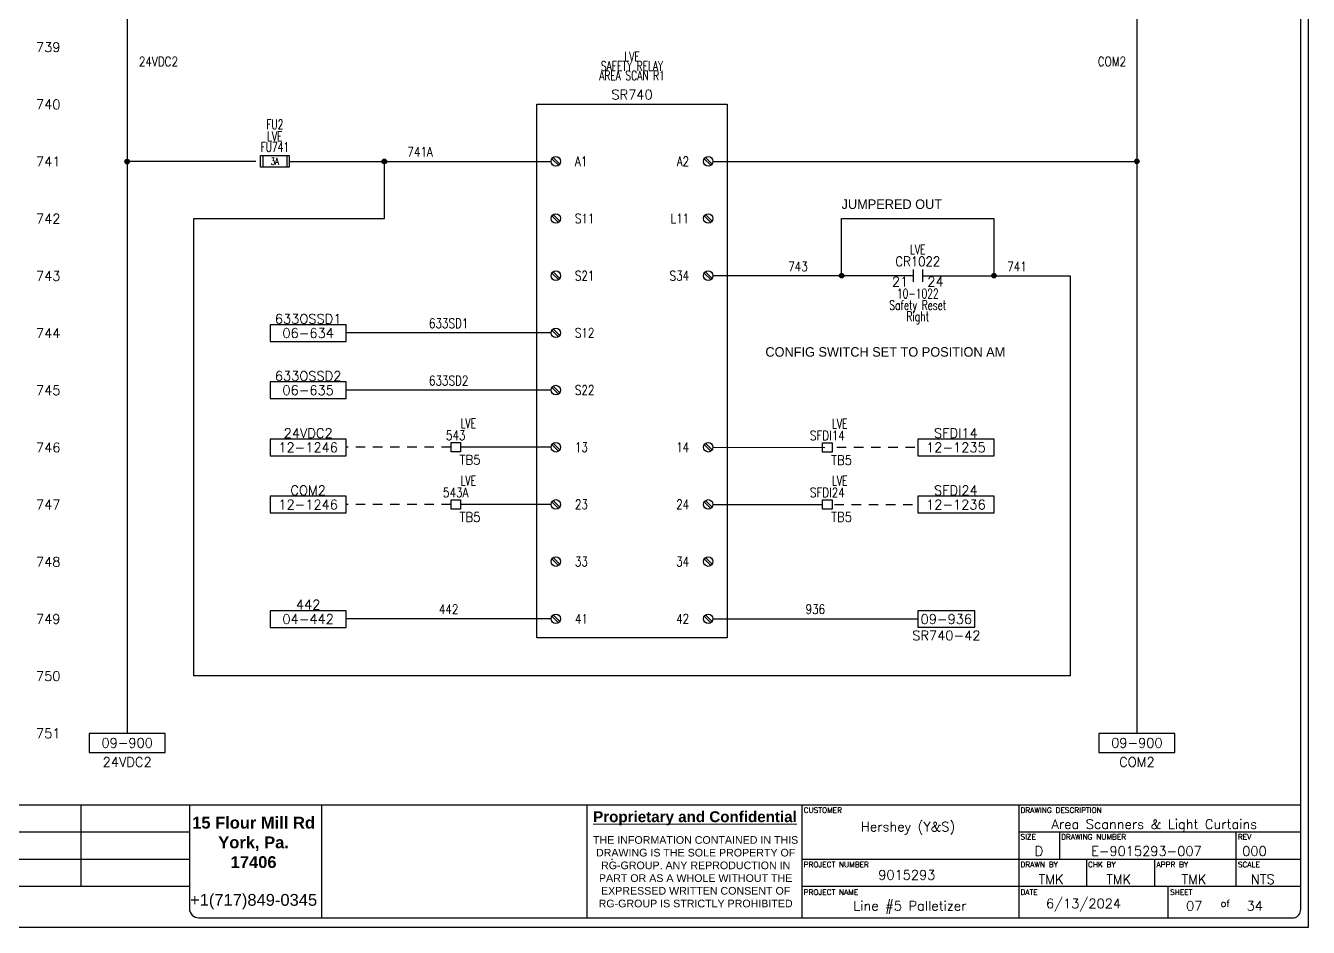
# Model space of a CAD drawing. Header units: inches. Extents: x 0 to 34.2, y 0 to 22.
# Drawn here: x 17.42 to 34.25, y -0.04 to 11.78 of the extents above; entities that cross this region are included whole.
import ezdxf
from ezdxf.enums import TextEntityAlignment as Align

# ---------------------------------------------------------------- set-up
doc = ezdxf.new("R2010")
doc.units = ezdxf.units.IN
doc.header["$MEASUREMENT"] = 0
doc.linetypes.add('HIDDEN2', pattern=[0.1875, 0.125, -0.0625])
for name, color, linetype in [('BLU_12AWG', 5, 'Continuous'), ('BLU_18AWG', 5, 'Continuous'), ('BLU_WHT_12AWG', 4, 'Continuous'), ('DESC', 150, 'Continuous'), ('DESCCHILD', 20, 'Continuous'), ('LOC', 8, 'Continuous'), ('MISC', 7, 'Continuous'), ('PSYMS', 7, 'Continuous'), ('SYMS', 7, 'Continuous'), ('TAGS', 1, 'Continuous'), ('TB_LABELS', 1, 'Continuous'), ('TERMS', 3, 'Continuous'), ('WIRENO', 3, 'Continuous'), ('WIREREF', 50, 'Continuous'), ('WIRES', 7, 'Continuous'), ('XREF', 7, 'Continuous'), ('XREFCHILD', 90, 'Continuous')]:
    doc.layers.add(name, color=color, linetype=linetype)
doc.styles.add('Annotative', font='arial.ttf')
doc.styles.add('Fields', font='simplex.shx', dxfattribs={"height": 0.185})
doc.styles.add('HAND', font='HAND.shx')
doc.styles.get("Standard").update_dxf_attribs({"font": 'arial.ttf'})
doc.styles.add('WD', font='romans.shx', dxfattribs={"height": 0.185})

# ---------------------------------------------------------------- blocks, each defined once
blk = doc.blocks.new('RG_Master_Ver_4_2_2')
at = {"color": 3}
for p, q in [((34.15, 0.194), (34.15, 21.734)), ((10.12, 1.563), (34.15, 1.563)), ((18.143, 1.563), (18.143, 0.496)), ((19.566, 1.563), (19.566, 0.203)), ((21.3, 1.563), (21.3, 0.072)), ((24.781, 1.562), (24.781, 0.072)), ((27.605, 1.563), (27.605, 0.072)), ((30.451, 1.563), (30.451, 0.072)), ((9.998, 1.207), (19.566, 1.207)), ((30.451, 1.207), (34.15, 1.207)), ((30.984, 1.207), (30.984, 0.852)), ((33.297, 1.207), (33.297, 0.852)), ((9.998, 0.852), (19.566, 0.852)), ((25.107, 0.852), (25.117, 0.852)), ((27.605, 0.852), (34.15, 0.852)), ((27.959, 0.852), (27.961, 0.852)), ((31.34, 0.852), (31.34, 0.496)), ((32.229, 0.852), (32.229, 0.496)), ((33.297, 0.852), (33.297, 0.496)), ((9.998, 0.496), (19.566, 0.496)), ((27.605, 0.496), (34.15, 0.496)), ((32.407, 0.496), (32.407, 0.085)), ((19.689, 0.081), (34.062, 0.081))]:
    blk.add_line(p, q, dxfattribs=at)
blk.add_lwpolyline([(0, -0.044), (34.25, -0.044), (34.25, 21.956), (0, 21.956)], close=True, dxfattribs=at)
for centre, radius, start, end in [((19.689, 0.203), 0.122, 180, 270), ((34.035, 0.192), 0.115, 283.6956, 0.7965)]:
    blk.add_arc(centre, radius, start, end, dxfattribs=at)
at = {"color": 3, "insert": (20.409, 1.406), "char_height": 0.14228, "attachment_point": 2}
blk.add_mtext_dynamic_manual_height_columns('{\\fArial|b1|i0|c0|p34;\\H1.08937x;15 Flour Mill Rd\\PYork, Pa. \\P17406}\\P\\P{\\H1.08937x;+1(717)849-0345}', width=1.73509, gutter_width=0.69, heights=[0], dxfattribs=at)
at = {"color": 3, "linetype": 'Continuous', "lineweight": 20, "insert": (26.201, 1.478), "char_height": 0.14228, "width": 2.80179, "attachment_point": 2, "style": 'Annotative'}
blk.add_mtext('{\\fArial|b1|i0|c0|p34;\\LProprietary and Confidential}', dxfattribs=at)
at = {"color": 3, "insert": (26.21, 1.152), "char_height": 0.1, "width": 2.78538, "attachment_point": 2, "style": 'Annotative'}
blk.add_mtext('THE INFORMATION CONTAINED IN THIS DRAWING IS THE SOLE PROPERTY OF RG-GROUP. ANY REPRODUCTION IN PART OR AS A WHOLE WITHOUT THE EXPRESSED WRITTEN CONSENT OF RG-GROUP IS STRICTLY PROHIBITED', dxfattribs=at)
at = {"insert": (30.807, 0.331), "char_height": 0.125, "attachment_point": 1, "style": 'Fields'}
blk.add_mtext('6/13/2024', dxfattribs=at)
at = {"style": 'Fields'}
for tag, p in [('DESCRIPTION_3', (13.116, 1.307)), ('DRN_3', (15.472, 1.307)), ('CHK_3', (16.529, 1.307)), ('APP_3', (17.552, 1.307)), ('DATE_3', (18.829, 1.307)), ('DRAWING_DESC', (32.229, 1.246)), ('CUSTOMER', (28.997, 1.214)), ('DESCRIPTION_2', (13.116, 0.951)), ('DRN_2', (15.472, 0.951)), ('CHK_2', (16.529, 0.951)), ('APP_2', (17.552, 0.951)), ('DATE_2', (18.829, 0.951)), ('SIZE', (30.715, 0.894)), ('DRAWING_#', (32.125, 0.894)), ('REV', (33.543, 0.894)), ('DESCRIPTION_1', (13.116, 0.596)), ('DRN_1', (15.472, 0.596)), ('CHK_1', (16.529, 0.596)), ('APP_1', (17.552, 0.596)), ('DATE_1', (18.829, 0.596)), ('PROJECT_#', (28.981, 0.581)), ('DRN_BY', (30.875, 0.524)), ('CHK_BY', (31.762, 0.524)), ('APP_BY', (32.75, 0.524)), ('SCALE', (33.652, 0.524)), ('PROJECT_NAME', (29.021, 0.176)), ('SHEETNUM', (32.753, 0.176)), ('TTL_SHTS', (33.547, 0.176))]:
    blk.add_attdef(tag, text='', height=0.125, dxfattribs=at).set_placement(p, align=Align.CENTER)
at = {"style": 'Fields', "flags": 9}
blk.add_attdef('WD_TB', (9.953, 0.194), '', height=0.0638, dxfattribs=at)
at = {"layer": 'TB_LABELS', "style": 'WD'}
for s, height, p in [('CUSTOMER', 0.0711, (27.627, 1.528)), ('DRAWING DESCRIPTION', 0.07114, (30.472, 1.528)), ('SIZE', 0.0711, (30.472, 1.179)), ('DRAWING NUMBER', 0.07114, (31.006, 1.179)), ('REV', 0.0711, (33.325, 1.179)), ('PROJECT NUMBER', 0.07114, (27.627, 0.816)), ('DRAWN BY', 0.0711, (30.472, 0.816)), ('CHK BY', 0.0711, (31.359, 0.816)), ('APPR BY', 0.0711, (32.258, 0.816)), ('SCALE', 0.0711, (33.325, 0.816)), ('PROJECT NAME', 0.07114, (27.627, 0.453)), ('DATE', 0.0711, (30.472, 0.453)), ('SHEET', 0.0711, (32.436, 0.453)), ('of', 0.0925, (33.098, 0.318))]:
    blk.add_text(s, height=height, dxfattribs=at).set_placement(p, align=Align.TOP_LEFT)
blk = doc.blocks.new('HDV1_002')
for p, q in [((0, 0), (2.5, 0)), ((0, -7), (0, 0)), ((2.5, 0), (2.5, -7)), ((0.198, -0.715), (0.285, -0.802)), ((0.215, -0.698), (0.302, -0.785)), ((2.198, -0.715), (2.285, -0.802)), ((2.215, -0.698), (2.302, -0.785)), ((0.198, -1.465), (0.285, -1.552)), ((0.215, -1.448), (0.302, -1.535)), ((2.198, -1.465), (2.285, -1.552)), ((2.215, -1.448), (2.302, -1.535)), ((0.198, -2.215), (0.285, -2.302)), ((0.215, -2.198), (0.302, -2.285)), ((2.198, -2.215), (2.285, -2.302)), ((2.215, -2.198), (2.302, -2.285)), ((0.198, -2.965), (0.285, -3.052)), ((0.215, -2.948), (0.302, -3.035)), ((0.215, -3.698), (0.302, -3.785)), ((0.198, -3.715), (0.285, -3.802)), ((0.198, -4.465), (0.285, -4.552)), ((0.215, -4.448), (0.302, -4.535)), ((2.198, -4.465), (2.285, -4.552)), ((2.215, -4.448), (2.302, -4.535)), ((0.198, -5.215), (0.285, -5.302)), ((0.215, -5.198), (0.302, -5.285)), ((2.198, -5.215), (2.285, -5.302)), ((2.215, -5.198), (2.302, -5.285)), ((0.198, -5.965), (0.285, -6.052)), ((0.215, -5.948), (0.302, -6.035)), ((2.198, -5.965), (2.285, -6.052)), ((2.215, -5.948), (2.302, -6.035)), ((0.198, -6.715), (0.285, -6.802)), ((0.215, -6.698), (0.302, -6.785)), ((2.198, -6.715), (2.285, -6.802)), ((2.215, -6.698), (2.302, -6.785)), ((2.5, -7), (0, -7))]:
    blk.add_line(p, q)
for centre in [(0.25, -0.75), (2.25, -0.75), (0.25, -1.5), (2.25, -1.5), (0.25, -2.25), (2.25, -2.25), (0.25, -3), (0.25, -3.75), (0.25, -4.5), (2.25, -4.5), (0.25, -5.25), (2.25, -5.25), (0.25, -6), (2.25, -6), (0.25, -6.75), (2.25, -6.75)]:
    blk.add_circle(centre, 0.0625)
at = {"style": 'WD', "width": 0.7}
for tag, p in [('INST', (1.25, 0.75)), ('LOC', (1.25, 0.625)), ('DESC1', (1.25, 0.5)), ('DESC2', (1.25, 0.375)), ('DESC3', (1.25, 0.25))]:
    blk.add_attdef(tag, text='', height=0.125, dxfattribs=at).set_placement(p, align=Align.MIDDLE_CENTER)
at = {"style": 'WD'}
blk.add_attdef('TAG1', text='', height=0.125, dxfattribs=at).set_placement((1.25, 0.125), align=Align.MIDDLE_CENTER)
at = {"style": 'WD', "flags": 9}
for tag, p in [('MFG', (1.25, -0.125)), ('ASSYCODE', (1.25, -0.375)), ('CAT', (1.25, -0.25)), ('FAMILY', (1.25, -0.5))]:
    blk.add_attdef(tag, text='', height=0.125, dxfattribs=at).set_placement(p, align=Align.MIDDLE_CENTER)
at = {"style": 'WD', "flags": 1}
for tag, p in [('X4TERM01', (0.188, -0.75)), ('X1TERM10', (2.312, -0.75)), ('X4TERM02', (0.188, -1.5)), ('X1TERM11', (2.312, -1.5)), ('X4TERM03', (0.188, -2.25)), ('X1TERM12', (2.312, -2.25)), ('X4TERM04', (0.188, -3)), ('X4TERM05', (0.188, -3.75)), ('X4TERM06', (0.188, -4.5)), ('X1TERM13', (2.312, -4.5)), ('X4TERM07', (0.188, -5.25)), ('X1TERM14', (2.312, -5.25)), ('X4TERM08', (0.188, -6)), ('X1TERM15', (2.312, -6)), ('X4TERM09', (0.188, -6.75)), ('X1TERM16', (2.312, -6.75))]:
    blk.add_attdef(tag, p, '', height=0.005, dxfattribs=at)
at = {"style": 'WD', "width": 0.8}
for tag, p in [('TERM01', (0.5, -0.75)), ('TERM02', (0.5, -1.5)), ('TERM03', (0.5, -2.25)), ('TERM04', (0.5, -3)), ('TERM05', (0.5, -3.75)), ('TERM06', (0.5, -4.5)), ('TERM07', (0.5, -5.25)), ('TERM08', (0.5, -6)), ('TERM09', (0.5, -6.75))]:
    blk.add_attdef(tag, text='', height=0.125, dxfattribs=at).set_placement(p, align=Align.MIDDLE_LEFT)
for tag, p in [('TERM10', (2, -0.75)), ('TERM11', (2, -1.5)), ('TERM12', (2, -2.25)), ('TERM13', (2, -4.5)), ('TERM14', (2, -5.25)), ('TERM15', (2, -6)), ('TERM16', (2, -6.75))]:
    blk.add_attdef(tag, text='', height=0.125, dxfattribs=at).set_placement(p, align=Align.MIDDLE_RIGHT)
blk = doc.blocks.new('Hcr21')
at = {"linetype": 'Continuous'}
for p, q in [((-0.062, 0.08), (-0.062, -0.08)), ((0.062, 0.08), (0.062, -0.08))]:
    blk.add_line(p, q, dxfattribs=at)
at = {"style": 'WD'}
for tag, width, p in [('INST', 0.7, (0, 0.451)), ('LOC', 0.7, (0, 0.281)), ('TAG2', 0.9, (0, 0.125)), ('DESC1', 0.7, (0, -0.449)), ('XREF', 0.7, (0, -0.297)), ('DESC2', 0.7, (0, -0.597)), ('DESC3', 0.7, (0, -0.744))]:
    blk.add_attdef(tag, text='', height=0.125, dxfattribs=dict(at, width=width)).set_placement(p, align=Align.CENTER)
for tag, p, height, flags in [('X4TERM01', (-0.062, 0), 0.0125, 1), ('X1TERM02', (0.062, 0), 0.0125, 1), ('FAMILY', (0.097, 0.053), 0.01, 9), ('CONTACT', (0.097, 0.036), 0.01, 1)]:
    blk.add_attdef(tag, p, '', height=height, dxfattribs=dict(at, flags=flags))
for tag, p in [('X2LINK', (0, 0.125)), ('X8LINK', (0, -0.125))]:
    blk.add_attdef(tag, p, '', height=0.01, dxfattribs=at)
at = {"linetype": 'Continuous', "style": 'WD', "flags": 8}
blk.add_attdef('TERM01', text='', height=0.125, dxfattribs=at).set_placement((-0.125, -0.016), align=Align.TOP_RIGHT)
blk.add_attdef('TERM02', text='', height=0.125, dxfattribs=at).set_placement((0.125, -0.016), align=Align.TOP_LEFT)
blk = doc.blocks.new('WDDOT')
for radius in [0.03, 0.0187, 0.00929]:
    blk.add_circle((0, 0), radius)
blk = doc.blocks.new('HA2S1_REF_1')
for p, q in [((0, 0.25), (0, 0)), ((1, 0.25), (0, 0.25)), ((1, 0), (1, 0.25)), ((0, 0), (1, 0))]:
    blk.add_line(p, q)
at = {"style": 'WD', "flags": 1}
blk.add_attdef('SIGCODE', text='', height=0.125, dxfattribs=at).set_placement((0.5, 0.3125), align=Align.CENTER)
at = {"style": 'WD'}
for tag, p in [('XREF', (0.5, 0.0625)), ('DESC1', (0.5, -0.1875))]:
    blk.add_attdef(tag, text='', height=0.125, dxfattribs=at).set_placement(p, align=Align.CENTER)
blk = doc.blocks.new('HA2D1_REF1')
for p, q in [((-0.0625, 0.109375), (-0.0625, -0.109375)), ((0.9375, 0.109375), (-0.0625, 0.109375)), ((0.9375, -0.109375), (0.9375, 0.109375)), ((-0.0625, -0.109375), (0.9375, -0.109375))]:
    blk.add_line(p, q)
at = {"style": 'WD', "flags": 1}
blk.add_attdef('SIGCODE', (0, 0.3125), '', height=0.125, dxfattribs=at)
at = {"style": 'WD'}
for tag, p in [('DESC1', (0.4375, 0.125)), ('XREF', (0.4375, -0.0625))]:
    blk.add_attdef(tag, text='', height=0.125, dxfattribs=at).set_placement(p, align=Align.CENTER)
blk = doc.blocks.new('HA2S1_REF1')
for p, q in [((0, 0.109), (0, -0.109)), ((0.75, 0.109), (0, 0.109)), ((0.75, -0.109), (0.75, 0.109)), ((0, -0.109), (0.75, -0.109))]:
    blk.add_line(p, q)
at = {"style": 'WD', "flags": 1}
blk.add_attdef('SIGCODE', (0.062, 0.158), '', height=0.125, dxfattribs=at)
at = {"style": 'WD'}
for tag, p in [('XREF', (0.375, -0.063)), ('DESC1', (0.375, -0.278))]:
    blk.add_attdef(tag, text='', height=0.125, dxfattribs=at).set_placement(p, align=Align.CENTER)
blk = doc.blocks.new('HFU1')
for p, q in [((-0.188, -0.078), (-0.188, 0.078)), ((-0.188, 0.078), (0.188, 0.078)), ((-0.156, 0.078), (-0.156, -0.078)), ((0.156, 0.078), (0.156, -0.078)), ((0.188, 0.078), (0.188, -0.078)), ((0.188, -0.078), (-0.188, -0.078))]:
    blk.add_line(p, q)
at = {"style": 'WD', "width": 0.7}
for tag, p in [('INST', (0, 0.422)), ('LOC', (0, 0.266)), ('TAG1', (0, 0.125))]:
    blk.add_attdef(tag, text='', height=0.125, dxfattribs=at).set_placement(p, align=Align.CENTER)
at = {"linetype": 'Continuous', "style": 'WD', "flags": 9}
for tag, p in [('ASSYCODE', (0.157, 0.251)), ('MFG', (0.156, 0.083)), ('CAT', (0.156, 0.102))]:
    blk.add_attdef(tag, text='', height=0.01, dxfattribs=at).set_placement(p, align=Align.CENTER)
at = {"style": 'WD'}
for tag, p, height, flags in [('X4TERM01', (-0.188, 0), 0.0109, 1), ('FAMILY', (0.129, 0.108), 0.01, 9), ('X1TERM02', (0.188, 0), 0.0109, 1)]:
    blk.add_attdef(tag, p, '', height=height, dxfattribs=dict(at, flags=flags))
at = {"style": 'WD', "width": 0.7}
blk.add_attdef('RATING1', text='', height=0.0938, dxfattribs=at).set_placement((0, 0), align=Align.MIDDLE_CENTER)
at = {"style": 'WD'}
for tag, p in [('X2LINK', (0, 0.109)), ('X8LINK', (0, -0.109))]:
    blk.add_attdef(tag, p, '', height=0.01, dxfattribs=at)
at = {"linetype": 'Continuous', "style": 'WD', "width": 0.7, "flags": 8}
blk.add_attdef('TERM01', text='', height=0.1, dxfattribs=at).set_placement((-0.25, -0.016), align=Align.TOP_RIGHT)
blk.add_attdef('TERM02', text='', height=0.1, dxfattribs=at).set_placement((0.25, -0.016), align=Align.TOP_LEFT)
at = {"style": 'WD', "width": 0.7}
for tag, p in [('DESC1', (0.047, -0.234)), ('DESC2', (0.047, -0.391)), ('DESC3', (0.047, -0.547))]:
    blk.add_attdef(tag, text='', height=0.125, dxfattribs=at).set_placement(p, align=Align.MIDDLE_LEFT)
blk = doc.blocks.new('WD_WNH')
at = {"linetype": 'Continuous', "style": 'WD', "width": 0.8}
blk.add_attdef('WIRENO', text='', height=0.125, dxfattribs=at).set_placement((0, 0.062), align=Align.CENTER)
at = {"style": 'WD', "flags": 1}
for tag, p in [('W01USER', (0, 0.078)), ('W02USER', (0, 0.07)), ('W03USER', (0, 0.062)), ('W04USER', (0, 0.055)), ('W05USER', (0, 0.047)), ('W06USER', (0, 0.039)), ('W07USER', (0, 0.031)), ('W08USER', (0, 0.023)), ('W09USER', (0, 0.016)), ('W10USER', (0, 0.008))]:
    blk.add_attdef(tag, text='', height=0.005, dxfattribs=at).set_placement(p, align=Align.CENTER)
blk = doc.blocks.new('WD_WNV')
at = {"linetype": 'Continuous', "style": 'WD', "width": 0.8}
blk.add_attdef('WIRENO', text='', height=0.125, dxfattribs=at).set_placement((-0.05, 0), align=Align.MIDDLE_RIGHT)
at = {"style": 'WD', "flags": 1}
for tag, p in [('W01USER', (-0.062, 0.094)), ('W02USER', (-0.062, 0.086)), ('W03USER', (-0.062, 0.078)), ('W04USER', (-0.062, 0.07)), ('W05USER', (-0.062, 0.062)), ('W06USER', (-0.062, 0.055)), ('W07USER', (-0.062, 0.047)), ('W08USER', (-0.062, 0.039)), ('W09USER', (-0.062, 0.031)), ('W10USER', (-0.062, 0.023))]:
    blk.add_attdef(tag, text='', height=0.005, dxfattribs=at).set_placement(p, align=Align.CENTER)
blk = doc.blocks.new('HT0W01')
for p, q in [((-0.062, 0.062), (0.062, 0.062)), ((-0.062, -0.062), (-0.062, 0.062)), ((0.062, 0.062), (0.062, -0.062)), ((0.062, -0.062), (-0.062, -0.062))]:
    blk.add_line(p, q)
at = {"style": 'WD'}
for tag, p, width in [('INST', (0.062, 0.42), 0.7), ('LOC', (0.062, 0.25), 0.7), ('DESC1', (0.05, -0.385), 0.8)]:
    blk.add_attdef(tag, p, '', height=0.125, dxfattribs=dict(at, width=width))
at = {"linetype": 'Continuous', "style": 'WD', "width": 0.8, "flags": 8}
blk.add_attdef('WIRENO', text='', height=0.125, dxfattribs=at).set_placement((0, 0.094), align=Align.CENTER)
at = {"style": 'WD', "flags": 1}
for tag, p, height in [('X4TERM01', (-0.062, 0), 0.0125), ('X4TERMDESC01', (-0.055, -0.023), 0.025), ('X2TERMDESC01', (-0.006, 0.029), 0.025), ('STRIPSEQ', (0, 0), 0.00125), ('X2TERM01', (0, 0.062), 0.0125), ('X1TERMDESC01', (0.039, 0.007), 0.025), ('X1TERM01', (0.062, 0), 0.0125), ('LINKTERM', (0, -0.002), 0.00125), ('X8TERM01', (0, -0.062), 0.0125), ('X8TERMDESC01', (0, -0.054), 0.025)]:
    blk.add_attdef(tag, p, '', height=height, dxfattribs=at)
at = {"linetype": 'Continuous', "style": 'WD'}
for tag, p, height, width, flags in [('TAGSTRIP', (0.05, -0.229), 0.125, 0.9, 8), ('CAT', (0.213, -0.406), 0.109, 0.8, 1), ('DESC2', (0.05, -0.541), 0.125, 0.8, 8), ('DESC3', (0.05, -0.698), 0.125, 0.8, 8)]:
    blk.add_attdef(tag, p, '', height=height, dxfattribs=dict(at, width=width, flags=flags))
at = {"linetype": 'Continuous', "style": 'WD', "width": 0.8, "flags": 1}
blk.add_attdef('MFG', text='', height=0.109, dxfattribs=at).set_placement((0.088, -0.406), align=Align.RIGHT)
at = {"style": 'WD', "width": 0.7, "flags": 1}
blk.add_attdef('ASSYCODE', (0.062, -0.281), '', height=0.01, dxfattribs=at)

msp = doc.modelspace()

# ---------------------------------------------------------------- linework, layer by layer
at = {"layer": 'BLU_12AWG'}
for p, q in [((18.75, 21.125), (18.75, 2.5)), ((20.438, 10), (18.75, 10))]:
    msp.add_line(p, q, dxfattribs=at)
at = {"layer": 'BLU_18AWG'}
for p, q in [((20.875, 10.003), (24.312, 10.003)), ((22.125, 9.253), (22.125, 10.003)), ((19.625, 3.253), (19.625, 9.253)), ((19.625, 9.253), (22.125, 9.253)), ((29.062, 8.503), (26.438, 8.503)), ((29.188, 8.503), (31.125, 8.503)), ((31.125, 8.503), (31.125, 3.253)), ((24.312, 7.753), (21.625, 7.753)), ((24.312, 7.003), (21.625, 7)), ((24.312, 6.253), (23.125, 6.253)), ((26.438, 6.253), (27.906, 6.25)), ((24.312, 5.503), (23.125, 5.503)), ((26.438, 5.503), (27.875, 5.503)), ((24.312, 4.003), (21.625, 4.003)), ((26.438, 4.003), (29.125, 4.003)), ((31.125, 3.253), (19.625, 3.253))]:
    msp.add_line(p, q, dxfattribs=at)
at = {"layer": 'BLU_WHT_12AWG'}
for p, q in [((32, 21.125), (32, 2.5)), ((26.438, 10.003), (32, 10.003))]:
    msp.add_line(p, q, dxfattribs=at)
at = {"layer": 'WIRES'}
for p, q in [((28.125, 8.503), (28.125, 9.253)), ((28.125, 9.253), (30.125, 9.253)), ((30.125, 9.253), (30.125, 8.503))]:
    msp.add_line(p, q, dxfattribs=at)
at = {"layer": 'WIRES', "linetype": 'HIDDEN2'}
for p, q in [((23, 6.253), (21.625, 6.253)), ((28.062, 6.253), (29.125, 6.252)), ((23, 5.503), (21.625, 5.503)), ((28.031, 5.503), (29.125, 5.503))]:
    msp.add_line(p, q, dxfattribs=at)

# ---------------------------------------------------------------- block references
ref = msp.add_blockref('RG_Master_Ver_4_2_2', (0, 0))
ref.add_attrib('CUSTOMER', 'Hershey (Y&S)', dxfattribs={"height": 0.125, "style": 'Fields'}).set_placement((28.997, 1.214), align=Align.CENTER)
ref.add_attrib('DRAWING_DESC', 'Area Scanners & Light Curtains', dxfattribs={"height": 0.125, "style": 'Fields'}).set_placement((32.229, 1.246), align=Align.CENTER)
ref.add_attrib('PROJECT_#', '9015293', dxfattribs={"height": 0.125, "style": 'Fields'}).set_placement((28.981, 0.581), align=Align.CENTER)
ref.add_attrib('PROJECT_NAME', 'Line #5 Palletizer', dxfattribs={"height": 0.125, "style": 'Fields'}).set_placement((29.021, 0.176), align=Align.CENTER)
ref.add_attrib('SIZE', 'D', dxfattribs={"height": 0.125, "style": 'Fields'}).set_placement((30.715, 0.894), align=Align.CENTER)
ref.add_attrib('APP_BY', 'TMK', dxfattribs={"height": 0.125, "style": 'Fields'}).set_placement((32.75, 0.524), align=Align.CENTER)
ref.add_attrib('DRAWING_#', 'E-9015293-007', dxfattribs={"height": 0.125, "style": 'Fields'}).set_placement((32.125, 0.894), align=Align.CENTER)
ref.add_attrib('REV', '000', dxfattribs={"height": 0.125, "style": 'Fields'}).set_placement((33.543, 0.894), align=Align.CENTER)
ref.add_attrib('SCALE', 'NTS', dxfattribs={"height": 0.125, "style": 'Fields'}).set_placement((33.652, 0.524), align=Align.CENTER)
ref.add_attrib('DRN_BY', 'TMK', dxfattribs={"height": 0.125, "style": 'Fields'}).set_placement((30.875, 0.524), align=Align.CENTER)
ref.add_attrib('CHK_BY', 'TMK', dxfattribs={"height": 0.125, "style": 'Fields'}).set_placement((31.762, 0.524), align=Align.CENTER)
ref.add_attrib('SHEETNUM', '07', dxfattribs={"height": 0.125, "style": 'Fields'}).set_placement((32.753, 0.176), align=Align.CENTER)
ref.add_attrib('TTL_SHTS', '34', dxfattribs={"height": 0.125, "style": 'Fields'}).set_placement((33.547, 0.176), align=Align.CENTER)
at = {"layer": 'SYMS'}
ref = msp.add_blockref('HDV1_002', (24.125, 10.753), dxfattribs=at)
ref.add_attrib('TERM16', '42', dxfattribs={"layer": 'TERMS', "height": 0.125, "style": 'WD', "width": 0.8}).set_placement((26.125, 4.003), align=Align.MIDDLE_RIGHT)
ref.add_attrib('TERM15', '34', dxfattribs={"layer": 'TERMS', "height": 0.125, "style": 'WD', "width": 0.8}).set_placement((26.125, 4.753), align=Align.MIDDLE_RIGHT)
ref.add_attrib('TERM14', '24', dxfattribs={"layer": 'TERMS', "height": 0.125, "style": 'WD', "width": 0.8}).set_placement((26.125, 5.503), align=Align.MIDDLE_RIGHT)
ref.add_attrib('TERM13', '14', dxfattribs={"layer": 'TERMS', "height": 0.125, "style": 'WD', "width": 0.8}).set_placement((26.125, 6.253), align=Align.MIDDLE_RIGHT)
ref.add_attrib('TERM12', 'S34', dxfattribs={"layer": 'TERMS', "height": 0.125, "style": 'WD', "width": 0.8}).set_placement((26.125, 8.503), align=Align.MIDDLE_RIGHT)
ref.add_attrib('TERM11', 'L11', dxfattribs={"layer": 'TERMS', "height": 0.125, "style": 'WD', "width": 0.8}).set_placement((26.125, 9.253), align=Align.MIDDLE_RIGHT)
ref.add_attrib('TERM10', 'A2', dxfattribs={"layer": 'TERMS', "height": 0.125, "style": 'WD', "width": 0.8}).set_placement((26.125, 10.003), align=Align.MIDDLE_RIGHT)
ref.add_attrib('TERM09', '41', dxfattribs={"layer": 'TERMS', "height": 0.125, "style": 'WD', "width": 0.8}).set_placement((24.625, 4.003), align=Align.MIDDLE_LEFT)
ref.add_attrib('TERM08', '33', dxfattribs={"layer": 'TERMS', "height": 0.125, "style": 'WD', "width": 0.8}).set_placement((24.625, 4.753), align=Align.MIDDLE_LEFT)
ref.add_attrib('TERM07', '23', dxfattribs={"layer": 'TERMS', "height": 0.125, "style": 'WD', "width": 0.8}).set_placement((24.625, 5.503), align=Align.MIDDLE_LEFT)
ref.add_attrib('TERM06', '13', dxfattribs={"layer": 'TERMS', "height": 0.125, "style": 'WD', "width": 0.8}).set_placement((24.625, 6.253), align=Align.MIDDLE_LEFT)
ref.add_attrib('TERM05', 'S22', dxfattribs={"layer": 'TERMS', "height": 0.125, "style": 'WD', "width": 0.8}).set_placement((24.625, 7.003), align=Align.MIDDLE_LEFT)
ref.add_attrib('TERM04', 'S12', dxfattribs={"layer": 'TERMS', "height": 0.125, "style": 'WD', "width": 0.8}).set_placement((24.625, 7.753), align=Align.MIDDLE_LEFT)
ref.add_attrib('TERM03', 'S21', dxfattribs={"layer": 'TERMS', "height": 0.125, "style": 'WD', "width": 0.8}).set_placement((24.625, 8.503), align=Align.MIDDLE_LEFT)
ref.add_attrib('TERM02', 'S11', dxfattribs={"layer": 'TERMS', "height": 0.125, "style": 'WD', "width": 0.8}).set_placement((24.625, 9.253), align=Align.MIDDLE_LEFT)
ref.add_attrib('TERM01', 'A1', dxfattribs={"layer": 'TERMS', "height": 0.125, "style": 'WD', "width": 0.8}).set_placement((24.625, 10.003), align=Align.MIDDLE_LEFT)
ref.add_attrib('TAG1', 'SR740', dxfattribs={"layer": 'TAGS', "height": 0.125, "style": 'WD'}).set_placement((25.375, 10.878), align=Align.MIDDLE_CENTER)
ref.add_attrib('DESC1', 'SAFETY RELAY', dxfattribs={"layer": 'DESC', "height": 0.125, "style": 'WD', "width": 0.7}).set_placement((25.375, 11.253), align=Align.MIDDLE_CENTER)
ref.add_attrib('DESC2', 'AREA SCAN R1', dxfattribs={"layer": 'DESC', "height": 0.125, "style": 'WD', "width": 0.7}).set_placement((25.375, 11.128), align=Align.MIDDLE_CENTER)
ref.add_attrib('LOC', 'LVE', dxfattribs={"layer": 'LOC', "height": 0.125, "style": 'WD', "width": 0.7}).set_placement((25.375, 11.378), align=Align.MIDDLE_CENTER)
ref = msp.add_blockref('HFU1', (20.688, 10.003), dxfattribs=at)
ref.add_attrib('INST', 'FU2', dxfattribs={"layer": 'LOC', "height": 0.125, "style": 'WD', "width": 0.7}).set_placement((20.688, 10.425), align=Align.CENTER)
ref.add_attrib('RATING1', '3A', dxfattribs={"layer": 'MISC', "height": 0.0938, "style": 'WD', "width": 0.7}).set_placement((20.688, 10.003), align=Align.MIDDLE_CENTER)
ref.add_attrib('LOC', 'LVE', dxfattribs={"layer": 'LOC', "height": 0.125, "style": 'WD', "width": 0.7}).set_placement((20.688, 10.269), align=Align.CENTER)
ref.add_attrib('TAG1', 'FU741', dxfattribs={"layer": 'TAGS', "height": 0.125, "style": 'WD', "width": 0.7}).set_placement((20.688, 10.128), align=Align.CENTER)
for p in [(18.75, 10), (22.125, 10.002), (32, 10.003), (28.125, 8.503), (30.125, 8.503)]:
    msp.add_blockref('WDDOT', p, dxfattribs=at)
ref = msp.add_blockref('Hcr21', (29.125, 8.503), dxfattribs=at)
ref.add_attrib('LOC', 'LVE', dxfattribs={"layer": 'LOC', "height": 0.125, "style": 'WD', "width": 0.7}).set_placement((29.125, 8.785), align=Align.CENTER)
ref.add_attrib('TERM02', '24', dxfattribs={"layer": 'TERMS', "linetype": 'Continuous', "height": 0.125, "style": 'WD', "flags": 8}).set_placement((29.25, 8.488), align=Align.TOP_LEFT)
ref.add_attrib('TERM01', '21', dxfattribs={"layer": 'TERMS', "linetype": 'Continuous', "height": 0.125, "style": 'WD', "flags": 8}).set_placement((29, 8.488), align=Align.TOP_RIGHT)
ref.add_attrib('XREF', '10-1022', dxfattribs={"layer": 'XREFCHILD', "height": 0.125, "style": 'WD', "width": 0.7}).set_placement((29.125, 8.206), align=Align.CENTER)
ref.add_attrib('DESC2', 'Right', dxfattribs={"layer": 'DESCCHILD', "height": 0.125, "style": 'WD', "width": 0.7}).set_placement((29.125, 7.907), align=Align.CENTER)
ref.add_attrib('DESC1', 'Safety Reset', dxfattribs={"layer": 'DESCCHILD', "height": 0.125, "style": 'WD', "width": 0.7}).set_placement((29.125, 8.054), align=Align.CENTER)
ref.add_attrib('TAG2', 'CR1022', dxfattribs={"layer": 'TAGS', "height": 0.125, "style": 'WD', "width": 0.9}).set_placement((29.125, 8.628), align=Align.CENTER)
ref = msp.add_blockref('HA2D1_REF1', (20.688, 7.75), dxfattribs=at)
ref.add_attrib('XREF', '06-634', dxfattribs={"layer": 'XREF', "height": 0.125, "style": 'WD'}).set_placement((21.125, 7.688), align=Align.CENTER)
ref.add_attrib('DESC1', '633OSSD1', dxfattribs={"layer": 'DESC', "height": 0.125, "style": 'WD'}).set_placement((21.125, 7.875), align=Align.CENTER)
ref = msp.add_blockref('HA2D1_REF1', (20.688, 7), dxfattribs=at)
ref.add_attrib('XREF', '06-635', dxfattribs={"layer": 'XREF', "height": 0.125, "style": 'WD'}).set_placement((21.125, 6.938), align=Align.CENTER)
ref.add_attrib('DESC1', '633OSSD2', dxfattribs={"layer": 'DESC', "height": 0.125, "style": 'WD'}).set_placement((21.125, 7.125), align=Align.CENTER)
ref = msp.add_blockref('HT0W01', (23.062, 6.253), dxfattribs=at)
ref.add_attrib('LOC', 'LVE', (23.125, 6.503), dxfattribs={"layer": 'LOC', "height": 0.125, "style": 'WD', "width": 0.7})
ref.add_attrib('WIRENO', '543', dxfattribs={"layer": 'WIREREF', "linetype": 'Continuous', "height": 0.125, "style": 'WD', "width": 0.8, "flags": 8}).set_placement((23.062, 6.347), align=Align.CENTER)
ref.add_attrib('TAGSTRIP', 'TB5', (23.112, 6.025), dxfattribs={"layer": 'TAGS', "linetype": 'Continuous', "height": 0.125, "style": 'WD', "width": 0.9, "flags": 8})
ref = msp.add_blockref('HT0W01', (27.938, 6.25), dxfattribs=at)
ref.add_attrib('LOC', 'LVE', (28, 6.5), dxfattribs={"layer": 'LOC', "height": 0.125, "style": 'WD', "width": 0.7})
ref.add_attrib('WIRENO', 'SFDI14', dxfattribs={"layer": 'WIREREF', "linetype": 'Continuous', "height": 0.125, "style": 'WD', "width": 0.8, "flags": 8}).set_placement((27.938, 6.344), align=Align.CENTER)
ref.add_attrib('TAGSTRIP', 'TB5', (27.987, 6.021), dxfattribs={"layer": 'TAGS', "linetype": 'Continuous', "height": 0.125, "style": 'WD', "width": 0.9, "flags": 8})
ref = msp.add_blockref('HA2D1_REF1', (20.688, 6.25), dxfattribs=at)
ref.add_attrib('XREF', '12-1246', dxfattribs={"layer": 'XREF', "height": 0.125, "style": 'WD'}).set_placement((21.125, 6.188), align=Align.CENTER)
ref.add_attrib('DESC1', '24VDC2', dxfattribs={"layer": 'DESC', "height": 0.125, "style": 'WD'}).set_placement((21.125, 6.375), align=Align.CENTER)
ref = msp.add_blockref('HA2D1_REF1', (29.188, 6.25), dxfattribs=at)
ref.add_attrib('XREF', '12-1235', dxfattribs={"layer": 'XREF', "height": 0.125, "style": 'WD'}).set_placement((29.625, 6.188), align=Align.CENTER)
ref.add_attrib('DESC1', 'SFDI14', dxfattribs={"layer": 'DESC', "height": 0.125, "style": 'WD'}).set_placement((29.625, 6.375), align=Align.CENTER)
ref = msp.add_blockref('HA2D1_REF1', (20.688, 5.5), dxfattribs=at)
ref.add_attrib('XREF', '12-1246', dxfattribs={"layer": 'XREF', "height": 0.125, "style": 'WD'}).set_placement((21.125, 5.438), align=Align.CENTER)
ref.add_attrib('DESC1', 'COM2', dxfattribs={"layer": 'DESC', "height": 0.125, "style": 'WD'}).set_placement((21.125, 5.625), align=Align.CENTER)
ref = msp.add_blockref('HT0W01', (23.062, 5.503), dxfattribs=at)
ref.add_attrib('LOC', 'LVE', (23.125, 5.753), dxfattribs={"layer": 'LOC', "height": 0.125, "style": 'WD', "width": 0.7})
ref.add_attrib('WIRENO', '543A', dxfattribs={"layer": 'WIREREF', "linetype": 'Continuous', "height": 0.125, "style": 'WD', "width": 0.8, "flags": 8}).set_placement((23.062, 5.597), align=Align.CENTER)
ref.add_attrib('TAGSTRIP', 'TB5', (23.112, 5.275), dxfattribs={"layer": 'TAGS', "linetype": 'Continuous', "height": 0.125, "style": 'WD', "width": 0.9, "flags": 8})
ref = msp.add_blockref('HT0W01', (27.938, 5.503), dxfattribs=at)
ref.add_attrib('LOC', 'LVE', (28, 5.753), dxfattribs={"layer": 'LOC', "height": 0.125, "style": 'WD', "width": 0.7})
ref.add_attrib('WIRENO', 'SFDI24', dxfattribs={"layer": 'WIREREF', "linetype": 'Continuous', "height": 0.125, "style": 'WD', "width": 0.8, "flags": 8}).set_placement((27.938, 5.597), align=Align.CENTER)
ref.add_attrib('TAGSTRIP', 'TB5', (27.987, 5.275), dxfattribs={"layer": 'TAGS', "linetype": 'Continuous', "height": 0.125, "style": 'WD', "width": 0.9, "flags": 8})
ref = msp.add_blockref('HA2D1_REF1', (29.188, 5.5), dxfattribs=at)
ref.add_attrib('XREF', '12-1236', dxfattribs={"layer": 'XREF', "height": 0.125, "style": 'WD'}).set_placement((29.625, 5.438), align=Align.CENTER)
ref.add_attrib('DESC1', 'SFDI24', dxfattribs={"layer": 'DESC', "height": 0.125, "style": 'WD'}).set_placement((29.625, 5.625), align=Align.CENTER)
ref = msp.add_blockref('HA2D1_REF1', (20.688, 4), dxfattribs=at)
ref.add_attrib('XREF', '04-442', dxfattribs={"layer": 'XREF', "height": 0.125, "style": 'WD'}).set_placement((21.125, 3.937), align=Align.CENTER)
ref.add_attrib('DESC1', '442', dxfattribs={"layer": 'DESC', "height": 0.125, "style": 'WD'}).set_placement((21.125, 4.125), align=Align.CENTER)
ref = msp.add_blockref('HA2S1_REF1', (29.125, 4), dxfattribs=at)
ref.add_attrib('XREF', '09-936', dxfattribs={"layer": 'XREF', "height": 0.125, "style": 'WD'}).set_placement((29.5, 3.937), align=Align.CENTER)
ref.add_attrib('DESC1', 'SR740-42', dxfattribs={"layer": 'DESC', "height": 0.125, "style": 'WD'}).set_placement((29.5, 3.722), align=Align.CENTER)
ref = msp.add_blockref('HA2S1_REF_1', (18.25, 2.25), dxfattribs=at)
ref.add_attrib('XREF', '09-900', dxfattribs={"layer": 'XREF', "height": 0.125, "style": 'WD'}).set_placement((18.75, 2.312), align=Align.CENTER)
ref.add_attrib('DESC1', '24VDC2', dxfattribs={"layer": 'DESC', "height": 0.125, "style": 'WD'}).set_placement((18.75, 2.062), align=Align.CENTER)
ref = msp.add_blockref('HA2S1_REF_1', (31.5, 2.25), dxfattribs=at)
ref.add_attrib('XREF', '09-900', dxfattribs={"layer": 'XREF', "height": 0.125, "style": 'WD'}).set_placement((32, 2.312), align=Align.CENTER)
ref.add_attrib('DESC1', 'COM2', dxfattribs={"layer": 'DESC', "height": 0.125, "style": 'WD'}).set_placement((32, 2.062), align=Align.CENTER)
at = {"layer": 'WIRENO'}
ref = msp.add_blockref('WD_WNV', (19.129, 11.312), dxfattribs=at)
ref.add_attrib('WIRENO', '24VDC2', dxfattribs={"linetype": 'Continuous', "height": 0.125, "style": 'WD', "width": 0.8}).set_placement((19.418, 11.312), align=Align.MIDDLE_RIGHT)
ref = msp.add_blockref('WD_WNV', (31.909, 11.312), dxfattribs=at)
ref.add_attrib('WIRENO', 'COM2', dxfattribs={"linetype": 'Continuous', "height": 0.125, "style": 'WD', "width": 0.8}).set_placement((31.859, 11.312), align=Align.MIDDLE_RIGHT)
ref = msp.add_blockref('WD_WNH', (22.594, 10.003), dxfattribs=at)
ref.add_attrib('WIRENO', '741A', dxfattribs={"linetype": 'Continuous', "height": 0.125, "style": 'WD', "width": 0.8}).set_placement((22.594, 10.066), align=Align.CENTER)
ref = msp.add_blockref('WD_WNH', (27.552, 8.5), dxfattribs=at)
ref.add_attrib('WIRENO', '743', dxfattribs={"linetype": 'Continuous', "height": 0.125, "style": 'WD', "width": 0.8}).set_placement((27.552, 8.562), align=Align.CENTER)
ref = msp.add_blockref('WD_WNH', (30.427, 8.5), dxfattribs=at)
ref.add_attrib('WIRENO', '741', dxfattribs={"linetype": 'Continuous', "height": 0.125, "style": 'WD', "width": 0.8}).set_placement((30.427, 8.562), align=Align.CENTER)
ref = msp.add_blockref('WD_WNH', (22.969, 7.753), dxfattribs=at)
ref.add_attrib('WIRENO', '633SD1', dxfattribs={"linetype": 'Continuous', "height": 0.125, "style": 'WD', "width": 0.8}).set_placement((22.969, 7.816), align=Align.CENTER)
ref = msp.add_blockref('WD_WNH', (22.969, 7.002), dxfattribs=at)
ref.add_attrib('WIRENO', '633SD2', dxfattribs={"linetype": 'Continuous', "height": 0.125, "style": 'WD', "width": 0.8}).set_placement((22.969, 7.064), align=Align.CENTER)
ref = msp.add_blockref('WD_WNH', (22.969, 4.003), dxfattribs=at)
ref.add_attrib('WIRENO', '442', dxfattribs={"linetype": 'Continuous', "height": 0.125, "style": 'WD', "width": 0.8}).set_placement((22.969, 4.066), align=Align.CENTER)
ref = msp.add_blockref('WD_WNH', (27.781, 4.003), dxfattribs=at)
ref.add_attrib('WIRENO', '936', dxfattribs={"linetype": 'Continuous', "height": 0.125, "style": 'WD', "width": 0.8}).set_placement((27.781, 4.066), align=Align.CENTER)

# ---------------------------------------------------------------- texts
at = {"style": 'WD'}
for s, p in [('739', (17.875, 11.5)), ('740', (17.875, 10.75)), ('741', (17.875, 10)), ('742', (17.875, 9.25)), ('743', (17.875, 8.5)), ('744', (17.875, 7.75)), ('745', (17.875, 7)), ('746', (17.875, 6.25)), ('747', (17.875, 5.5)), ('748', (17.875, 4.75)), ('749', (17.875, 4)), ('750', (17.875, 3.25)), ('751', (17.875, 2.5))]:
    msp.add_text(s, height=0.125, dxfattribs=at).set_placement(p, align=Align.MIDDLE_RIGHT)
at = {"layer": 'PSYMS', "style": 'HAND'}
for s, p in [('JUMPERED OUT', (28.125, 9.441)), ('CONFIG SWITCH SET TO POSITION AM', (27.125, 7.503))]:
    msp.add_text(s, height=0.125, dxfattribs=at).set_placement(p, align=Align.MIDDLE_LEFT)

doc.saveas('drawing.dxf')
